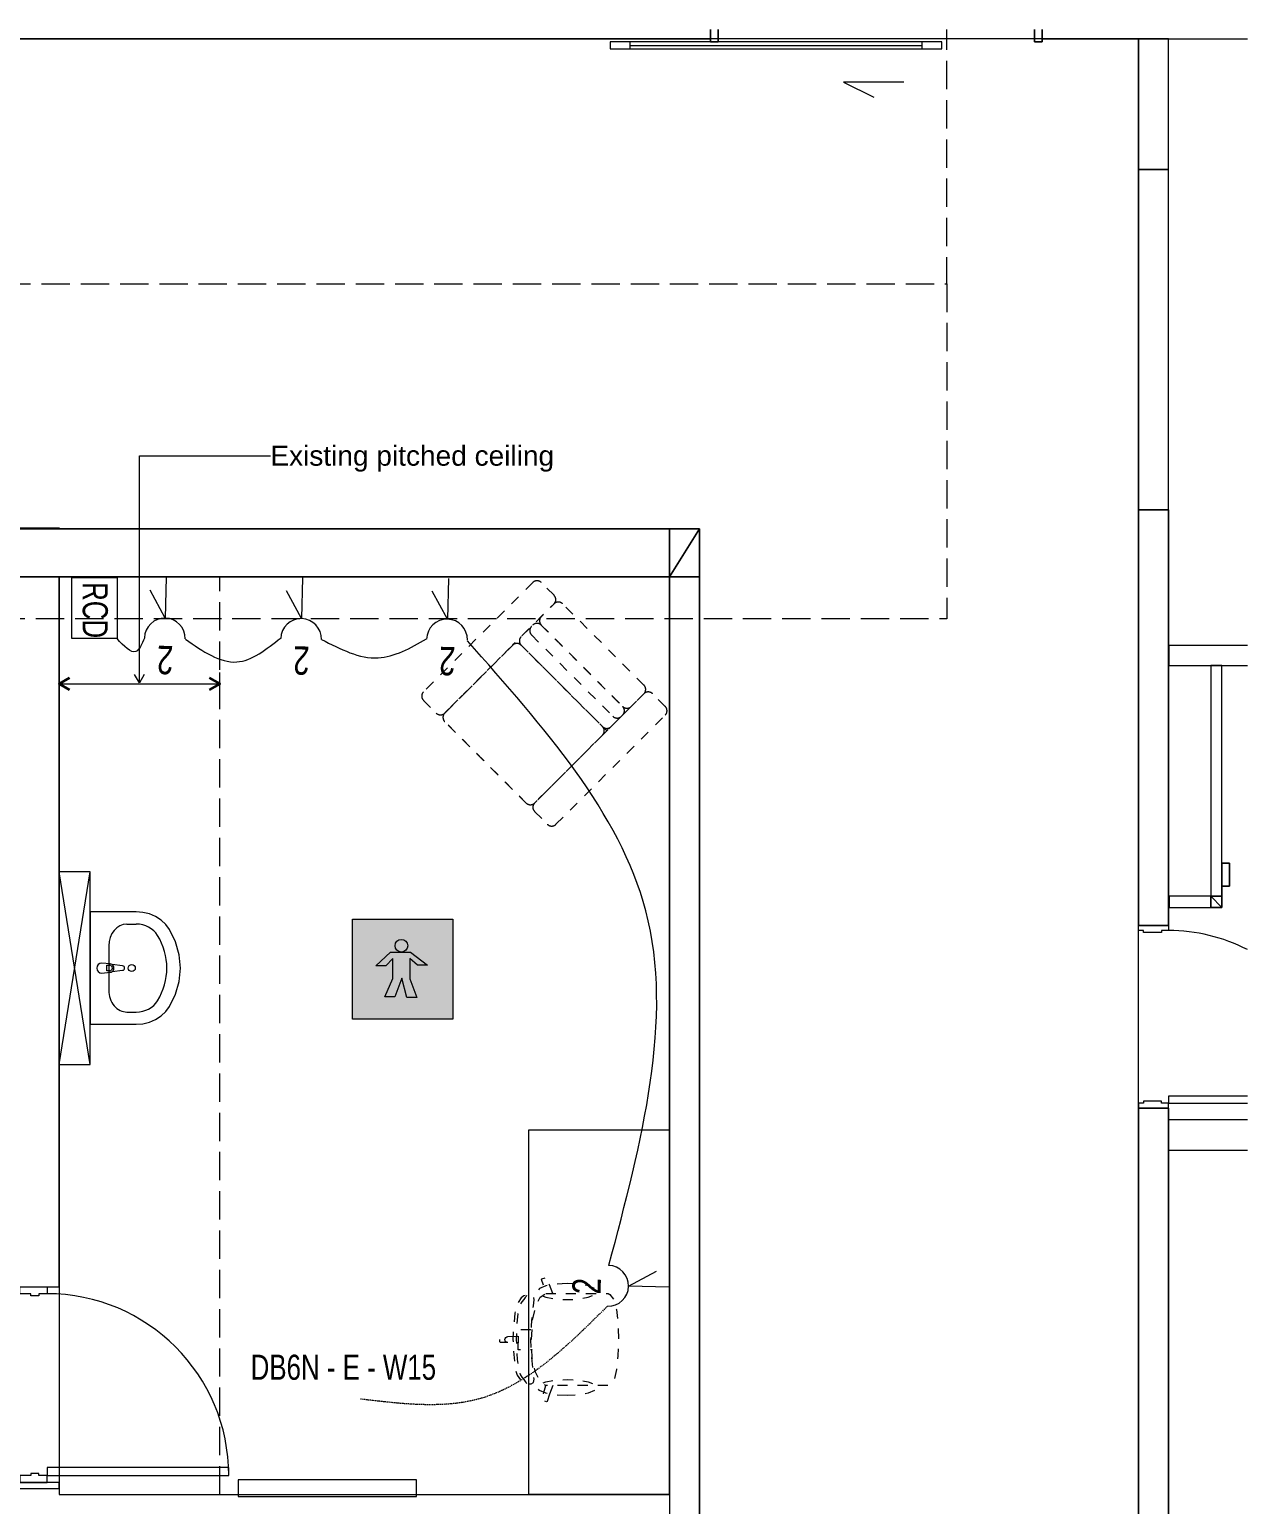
# Model space of a CAD drawing. Header units: millimetres. Extents: x 11356 to 46017, y -5218 to 16780.
# Drawn here: x 35552 to 41617, y 9433 to 16780 of the extents above; entities that cross this region are included whole.
import ezdxf

# ---------------------------------------------------------------- set-up
doc = ezdxf.new("R2010")
doc.units = ezdxf.units.MM
for name, pattern in [('IMPORT-Contour Line', [100, 50, -50]), ('IMPORT-Hidden Line', [195.611112, 141.111112, -54.5]), ('WSP_NZ_Hidden', [9.5, 6.5, -3])]:
    doc.linetypes.add(name, pattern=pattern)
for name, color, linetype, lineweight in [('_Essential Power', 1, 'Continuous', 13), ('_Non Essential Power', 1, 'Continuous', 13), ('A-Des_ Columns', 7, 'Continuous', 13), ('A-Des_ Columns_Pen_No__183', 250, 'Continuous', 18), ('A-Des_ Columns_Pen_No__81', 251, 'Continuous', 18), ('A-Des_ Fittings Plumbing', 7, 'Continuous', 13), ('A-Des_ Fittings Plumbing_Pen_No__81', 251, 'Continuous', 18), ('A-Des_ Furniture - Room Chairs _Pen_No__81', 251, 'Continuous', 18), ('A-Des_ Furniture_Pen_No__81', 251, 'Continuous', 18), ('A-Des_ Roofs_Pen_No__81', 251, 'Continuous', 18), ('A-Des_ Walls', 7, 'Continuous', 13), ('A-Des_ Walls_Pen_No__1', 7, 'Continuous', 13), ('A-Des_ Walls_Pen_No__81', 251, 'Continuous', 18), ('A-Doc_ Existing _ Demolition_Pen_No__46', 130, 'Continuous', 35), ('A-Doc_ Existing _ Demolition_Pen_No__85', 250, 'Continuous', 18), ('A-Doc_ Presentation_Furniture 1_50_Pen_No__45', 130, 'Continuous', 35), ('A-Doc_ Presentation_Furniture 1_50_Pen_No__85', 250, 'Continuous', 18), ('ARCHICAD Doors_Pen_No__81', 251, 'Continuous', 18), ('L07 Enlarged Ground Proposed Plan 02_GFGF Enlarged Proposed Plan 02_dwg', 8, 'Continuous', 13), ('New_A-Des_ Zones_Pen_No__94', 250, 'Continuous', 18), ('New_A-Doc_ Existing _ Demolition_Pen_No__46', 130, 'Continuous', 35), ('New_A-Doc_ Existing _ Demolition_Pen_No__85', 250, 'Continuous', 18)]:
    doc.layers.add(name, color=color, linetype=linetype, lineweight=lineweight)
doc.styles.add('Arial', font='arial.ttf', dxfattribs={"height": 100})
doc.styles.add('Arial Narrow', font='ARIALN.TTF', dxfattribs={"width": 0.9, "height": 125})

# ---------------------------------------------------------------- blocks, each defined once
blk = doc.blocks.new('L07 Enlarged Ground Proposed Plan 02_GFGF Enlarged Proposed Plan 02_dwg_Slab_5_1-12185899-NEW GROUND FLOOR LAYOUT - ELECTRICAL PROPOSED PLAN 02')
at = {"layer": 'A-Des_ Furniture_Pen_No__81', "color": 254, "flags": 128}
blk.add_lwpolyline([(38739, 11299.5), (38739, 9483.3), (38039, 9483.3), (38039, 11299.5)], close=True, dxfattribs=at)
blk = doc.blocks.new('L07 Enlarged Ground Proposed Plan 02_GFGF Enlarged Proposed Plan 02_dwg_CI Tools Door_5__1-12185910-NEW GROUND FLOOR LAYOUT - ELECTRICAL PROPOSED PLAN 02')
at = {"layer": 'ARCHICAD Doors_Pen_No__81', "color": 254}
for p, q in [((38942.7, 16718.3), (38942.7, 16780.4)), ((40594.7, 16718.3), (40594.7, 16780.4)), ((38542.7, 16700.8), (39994.7, 16700.8))]:
    blk.add_line(p, q, dxfattribs=at)
at = {"layer": 'ARCHICAD Doors_Pen_No__81', "color": 254, "flags": 128}
for points in [[(38980.7, 16780.4), (38980.7, 16718.3), (38942.7, 16718.3)], [(38942.7, 16780.4), (38942.7, 16718.3), (38980.7, 16718.3), (38980.7, 16780.4)], [(40556.7, 16780.4), (40556.7, 16718.3), (40594.7, 16718.3)], [(40594.7, 16780.4), (40594.7, 16718.3), (40556.7, 16718.3), (40556.7, 16780.4)], [(39906.2, 16518.3), (39606.2, 16518.3), (39756.2, 16443.3)]]:
    blk.add_lwpolyline(points, dxfattribs=at)
for points in [[(38542.7, 16718.3), (38442.7, 16718.3), (38442.7, 16683.3), (40094.7, 16683.3), (40094.7, 16718.3), (38442.7, 16718.3), (38442.7, 16683.3), (38542.7, 16683.3), (38542.7, 16718.3), (38442.7, 16718.3), (38442.7, 16683.3), (38542.7, 16683.3)], [(40094.7, 16718.3), (39994.7, 16718.3), (39994.7, 16683.3), (40094.7, 16683.3), (40094.7, 16718.3), (39994.7, 16718.3), (39994.7, 16683.3), (40094.7, 16683.3)]]:
    blk.add_lwpolyline(points, close=True, dxfattribs=at)
blk = doc.blocks.new('L07 Enlarged Ground Proposed Plan 02_GFGF Enlarged Proposed Plan 02_dwg_Wall_1_1-12185911-NEW GROUND FLOOR LAYOUT - ELECTRICAL PROPOSED PLAN 02')
at = {"layer": 'A-Des_ Walls', "color": 50, "flags": 128}
for points in [[(19130, 16780.4), (19130, 16733.3), (38942.7, 16733.3), (38942.7, 16780.4)], [(40594.7, 16780.4), (40594.7, 16733.3), (41616.5, 16733.3)]]:
    blk.add_lwpolyline(points, dxfattribs=at)
at = {"layer": 'A-Des_ Walls_Pen_No__81', "color": 254}
blk.add_line((41224.2, 16733.3), (41616.5, 16733.3), dxfattribs=at)
at = {"layer": 'A-Des_ Walls_Pen_No__81', "color": 254, "flags": 128}
for points in [[(27709.7, 16733.3), (38942.7, 16733.3), (38942.7, 16780.4)], [(41074.2, 16733.3), (40594.7, 16733.3), (40594.7, 16780.4)]]:
    blk.add_lwpolyline(points, dxfattribs=at)
blk.add_blockref('L07 Enlarged Ground Proposed Plan 02_GFGF Enlarged Proposed Plan 02_dwg_CI Tools Door_5__1-12185910-NEW GROUND FLOOR LAYOUT - ELECTRICAL PROPOSED PLAN 02', (0, 0))
blk = doc.blocks.new('L07 Enlarged Ground Proposed Plan 02_GFGF Enlarged Proposed Plan 02_dwg_Wall_5_1-12185935-NEW GROUND FLOOR LAYOUT - ELECTRICAL PROPOSED PLAN 02')
at = {"layer": 'A-Des_ Walls', "color": 50, "flags": 128}
blk.add_lwpolyline([(41616.5, 11348.7), (41224.2, 11348.7), (41224.2, 11198.7), (41616.5, 11198.7)], dxfattribs=at)
at = {"layer": 'A-Des_ Walls_Pen_No__81', "color": 254, "flags": 128}
blk.add_lwpolyline([(41616.5, 11348.7), (41224.2, 11348.7), (41224.2, 11198.7), (41616.5, 11198.7)], dxfattribs=at)
blk = doc.blocks.new('L07 Enlarged Ground Proposed Plan 02_GFGF Enlarged Proposed Plan 02_dwg_Wall_6_1-12185936-NEW GROUND FLOOR LAYOUT - ELECTRICAL PROPOSED PLAN 02')
at = {"layer": 'A-Des_ Walls', "color": 50, "flags": 128}
blk.add_lwpolyline([(41225.4, 13612.7), (41226.6, 13612.7), (41226.6, 13712.7), (41225.4, 13712.7)], close=True, dxfattribs=at)
at = {"layer": 'A-Des_ Walls_Pen_No__81', "color": 254, "flags": 128}
blk.add_lwpolyline([(41225.4, 13612.7), (41226.6, 13612.7), (41226.6, 13712.7), (41225.4, 13712.7)], dxfattribs=at)
blk = doc.blocks.new('L07 Enlarged Ground Proposed Plan 02_GFGF Enlarged Proposed Plan 02_dwg_Wall_7_1-12185937-NEW GROUND FLOOR LAYOUT - ELECTRICAL PROPOSED PLAN 02')
at = {"layer": 'A-Des_ Walls', "color": 50, "flags": 128}
blk.add_lwpolyline([(41616.5, 13712.7), (41225.4, 13712.7), (41225.4, 13612.7), (41616.5, 13612.7)], dxfattribs=at)
at = {"layer": 'A-Des_ Walls_Pen_No__81', "color": 254}
for p, q in [((41616.5, 13712.7), (41225.4, 13712.7)), ((41225.4, 13612.7), (41434, 13612.7)), ((41489, 13612.7), (41616.5, 13612.7))]:
    blk.add_line(p, q, dxfattribs=at)
blk = doc.blocks.new('L07 Enlarged Ground Proposed Plan 02_GFGF Enlarged Proposed Plan 02_dwg_Slab_24_1-12185987-NEW GROUND FLOOR LAYOUT - ELECTRICAL PROPOSED PLAN 02')
at = {"layer": 'A-Des_ Fittings Plumbing_Pen_No__81', "color": 254, "flags": 128}
blk.add_lwpolyline([(36591.5, 9473.4), (37478.4, 9473.4), (37478.4, 9556.6), (36591.5, 9556.6)], close=True, dxfattribs=at)
blk = doc.blocks.new('L07 Enlarged Ground Proposed Plan 02_GFGF Enlarged Proposed Plan 02_dwg_Wall_25_1-12186026-NEW GROUND FLOOR LAYOUT - ELECTRICAL PROPOSED PLAN 02')
at = {"layer": 'A-Des_ Walls', "color": 50, "flags": 128}
for points in [[(38739, 14293.3), (24399.7, 14293.3), (24399.7, 14053.3), (38739, 14053.3)], [(38739, 14053.3), (38889, 14053.3), (38889, 14293.3), (38739, 14053.3), (38889, 14293.3), (38739, 14293.3)]]:
    blk.add_lwpolyline(points, close=True, dxfattribs=at)
at = {"layer": 'A-Des_ Walls_Pen_No__81', "color": 254}
blk.add_line((35699, 14053.3), (38739, 14053.3), dxfattribs=at)
at = {"layer": 'A-Des_ Walls_Pen_No__81', "color": 254, "flags": 128}
blk.add_lwpolyline([(27709.7, 14293.3), (38889, 14293.3), (38889, 14053.3)], dxfattribs=at)
blk = doc.blocks.new('L07 Enlarged Ground Proposed Plan 02_GFGF Enlarged Proposed Plan 02_dwg_Wall_53_1-12186070-NEW GROUND FLOOR LAYOUT - ELECTRICAL PROPOSED PLAN 02')
at = {"layer": 'A-Des_ Walls', "color": 50, "flags": 128}
blk.add_lwpolyline([(38739, 14053.3), (38739, 3430.8), (38889, 3430.8), (38889, 14053.3)], close=True, dxfattribs=at)
at = {"layer": 'A-Des_ Walls_Pen_No__81', "color": 254}
blk.add_line((38739, 14053.3), (38739, 9393.3), dxfattribs=at)
at = {"layer": 'A-Des_ Walls_Pen_No__81', "color": 254, "flags": 128}
blk.add_lwpolyline([(38889, 14053.3), (38889, 3430.8), (38739, 3430.8), (38739, 9003.3)], dxfattribs=at)
blk = doc.blocks.new('L07 Enlarged Ground Proposed Plan 02_GFGF Enlarged Proposed Plan 02_dwg_CI Tools Door_35__1-12186109-NEW GROUND FLOOR LAYOUT - ELECTRICAL PROPOSED PLAN 02')
at = {"layer": 'ARCHICAD Doors_Pen_No__81', "color": 254, "flags": 128}
for points in [[(41489, 12512.5), (41489, 12627.5), (41527, 12627.5), (41527, 12512.5)], [(41527, 12627.5), (41489, 12627.5), (41489, 12512.5), (41527, 12512.5)]]:
    blk.add_lwpolyline(points, close=True, dxfattribs=at)
blk = doc.blocks.new('L07 Enlarged Ground Proposed Plan 02_GFGF Enlarged Proposed Plan 02_dwg_Wall_87_1-12186110-NEW GROUND FLOOR LAYOUT - ELECTRICAL PROPOSED PLAN 02')
at = {"layer": 'A-Des_ Walls_Pen_No__81', "color": 254, "flags": 128}
blk.add_lwpolyline([(41489, 12558.3), (41489, 12612.5), (41489, 12512.5)], dxfattribs=at)
blk.add_blockref('L07 Enlarged Ground Proposed Plan 02_GFGF Enlarged Proposed Plan 02_dwg_CI Tools Door_35__1-12186109-NEW GROUND FLOOR LAYOUT - ELECTRICAL PROPOSED PLAN 02', (0, 0))
blk = doc.blocks.new('L07 Enlarged Ground Proposed Plan 02_GFGF Enlarged Proposed Plan 02_dwg_Wall_90_1-12186113-NEW GROUND FLOOR LAYOUT - ELECTRICAL PROPOSED PLAN 02')
at = {"layer": 'A-Des_ Walls', "color": 50, "flags": 128}
for points in [[(41489, 12462.7), (41489, 13612.7), (41434, 13612.7), (41434, 12462.7), (41489, 12462.7), (41434, 12462.7), (41489, 12407.7)], [(41434, 12462.7), (41434, 12407.7), (41489, 12407.7)]]:
    blk.add_lwpolyline(points, close=True, dxfattribs=at)
at = {"layer": 'A-Des_ Walls_Pen_No__81', "color": 254}
for p, q in [((41434, 13612.7), (41434, 12462.7)), ((41489, 12612.5), (41489, 13612.7))]:
    blk.add_line(p, q, dxfattribs=at)
at = {"layer": 'A-Des_ Walls_Pen_No__81', "color": 254, "flags": 128}
blk.add_lwpolyline([(41489, 12512.5), (41489, 12407.7), (41434, 12407.7)], dxfattribs=at)
blk = doc.blocks.new('L07 Enlarged Ground Proposed Plan 02_GFGF Enlarged Proposed Plan 02_dwg_Wall_91_1-12186114-NEW GROUND FLOOR LAYOUT - ELECTRICAL PROPOSED PLAN 02')
at = {"layer": 'A-Des_ Walls', "color": 50, "flags": 128}
blk.add_lwpolyline([(41434, 12462.7), (41226.6, 12462.7), (41226.6, 12407.7), (41434, 12407.7)], close=True, dxfattribs=at)
at = {"layer": 'A-Des_ Walls_Pen_No__81', "color": 254, "flags": 128}
blk.add_lwpolyline([(41434, 12462.7), (41226.6, 12462.7), (41226.6, 12407.7), (41434, 12407.7)], dxfattribs=at)
blk = doc.blocks.new('L07 Enlarged Ground Proposed Plan 02_GFGF Enlarged Proposed Plan 02_dwg_CI Tools Door_39__1-12186128-NEW GROUND FLOOR LAYOUT - ELECTRICAL PROPOSED PLAN 02')
at = {"layer": 'ARCHICAD Doors_Pen_No__81', "color": 254, "flags": 128}
for points in [[(41189.2, 12282.2), (41099.2, 12282.2), (41099.2, 12292.2), (41074.2, 12292.2), (41074.2, 12317.2), (41224.2, 12317.2), (41224.2, 12292.2), (41189.2, 12292.2), (41189.2, 12282.2), (41099.2, 12282.2), (41099.2, 12292.2), (41074.2, 12292.2), (41074.2, 12317.2), (41224.2, 12317.2), (41224.2, 12292.2), (41189.2, 12292.2)], [(41189.2, 11442.2), (41099.2, 11442.2), (41099.2, 11432.2), (41074.2, 11432.2), (41074.2, 11407.2), (41224.2, 11407.2), (41224.2, 11432.2), (41189.2, 11432.2), (41189.2, 11442.2), (41099.2, 11442.2), (41099.2, 11432.2), (41074.2, 11432.2), (41074.2, 11407.2), (41224.2, 11407.2), (41224.2, 11432.2), (41189.2, 11432.2)]]:
    blk.add_lwpolyline(points, close=True, dxfattribs=at)
blk.add_lwpolyline([(41616.5, 11467.2), (41224.2, 11467.2), (41224.2, 11432.2), (41616.5, 11432.2)], dxfattribs=at)
blk.add_lwpolyline([(41616.5, 11467.2), (41224.2, 11467.2), (41224.2, 11432.2), (41616.5, 11432.2)], dxfattribs=at)
at = {"layer": 'ARCHICAD Doors_Pen_No__81', "color": 254}
blk.add_arc((41224.2, 11432.2), 860, 62.80407, 90, dxfattribs=at)
blk = doc.blocks.new('L07 Enlarged Ground Proposed Plan 02_GFGF Enlarged Proposed Plan 02_dwg_Rectangular Door Opening 24_40__1-12186129-NEW GROUND FLOOR LAYOUT - ELECTRICAL PROPOSED PLAN 02')
at = {"layer": 'ARCHICAD Doors_Pen_No__81', "color": 254}
for p, q in [((41074.2, 16083), (41224.2, 16083)), ((41074.2, 14388), (41224.2, 14388))]:
    blk.add_line(p, q, dxfattribs=at)
blk = doc.blocks.new('L07 Enlarged Ground Proposed Plan 02_GFGF Enlarged Proposed Plan 02_dwg_Wall_102_1-12186130-NEW GROUND FLOOR LAYOUT - ELECTRICAL PROPOSED PLAN 02')
at = {"layer": 'A-Des_ Walls', "color": 50, "flags": 128}
for points in [[(41224.2, 16733.3), (41074.2, 16733.3), (41074.2, 16083), (41224.2, 16083)], [(41074.2, 14388), (41224.2, 14388), (41224.2, 16083), (41074.2, 16083)], [(41074.2, 12317.2), (41224.2, 12317.2), (41224.2, 14388), (41074.2, 14388)], [(41224.2, 4239.1), (41224.2, 4139.1), (41074.2, 4239.1), (41074.2, 4139.1), (41224.2, 4139.1), (41074.2, 4239.1), (41224.2, 4239.1), (41224.2, 11407.2), (41074.2, 11407.2), (41074.2, 4239.1)]]:
    blk.add_lwpolyline(points, close=True, dxfattribs=at)
at = {"layer": 'A-Des_ Walls_Pen_No__81', "color": 254, "flags": 128}
for points in [[(41074.2, 16733.3), (41074.2, 16083), (41224.2, 16083), (41224.2, 16733.3)], [(41224.2, 14388), (41224.2, 12317.2), (41074.2, 12317.2), (41074.2, 14388), (41224.2, 14388)], [(41074.2, 4239.1), (41074.2, 11407.2), (41224.2, 11407.2), (41224.2, 4139.1)]]:
    blk.add_lwpolyline(points, dxfattribs=at)
for name in ['L07 Enlarged Ground Proposed Plan 02_GFGF Enlarged Proposed Plan 02_dwg_Rectangular Door Opening 24_40__1-12186129-NEW GROUND FLOOR LAYOUT - ELECTRICAL PROPOSED PLAN 02', 'L07 Enlarged Ground Proposed Plan 02_GFGF Enlarged Proposed Plan 02_dwg_CI Tools Door_39__1-12186128-NEW GROUND FLOOR LAYOUT - ELECTRICAL PROPOSED PLAN 02']:
    blk.add_blockref(name, (0, 0))
blk = doc.blocks.new('L07 Enlarged Ground Proposed Plan 02_GFGF Enlarged Proposed Plan 02_dwg_CI Tools Door_46__1-12186152-NEW GROUND FLOOR LAYOUT - ELECTRICAL PROPOSED PLAN 02')
at = {"layer": 'ARCHICAD Doors_Pen_No__81', "color": 254, "flags": 128}
for points in [[(35599, 10473.3), (35559, 10473.3), (35559, 10483.3), (35504, 10483.3), (35504, 10518.3), (35639, 10518.3), (35639, 10483.3), (35599, 10483.3), (35599, 10473.3), (35559, 10473.3), (35559, 10483.3), (35504, 10483.3), (35504, 10518.3), (35639, 10518.3), (35639, 10483.3), (35599, 10483.3)], [(35599, 9588.3), (35559, 9588.3), (35559, 9578.3), (35504, 9578.3), (35504, 9543.3), (35639, 9543.3), (35639, 9578.3), (35599, 9578.3), (35599, 9588.3), (35559, 9588.3), (35559, 9578.3), (35504, 9578.3), (35504, 9543.3), (35639, 9543.3), (35639, 9578.3), (35599, 9578.3)], [(36544, 9618.3), (35639, 9618.3), (35639, 9578.3), (36544, 9578.3), (36544, 9618.3), (35639, 9618.3), (35639, 9578.3), (36544, 9578.3)]]:
    blk.add_lwpolyline(points, close=True, dxfattribs=at)
at = {"layer": 'ARCHICAD Doors_Pen_No__81', "color": 254}
blk.add_arc((35639, 9578.3), 905, 0, 90, dxfattribs=at)
blk = doc.blocks.new('L07 Enlarged Ground Proposed Plan 02_GFGF Enlarged Proposed Plan 02_dwg_Wall_116_1-12186153-NEW GROUND FLOOR LAYOUT - ELECTRICAL PROPOSED PLAN 02')
at = {"layer": 'A-Des_ Walls', "color": 50, "flags": 128}
for points in [[(35699, 14053.3), (35494, 14053.3), (35494, 10518.3), (35504, 10518.3), (35639, 10518.3), (35699, 10518.3)], [(35504, 9543.3), (35494, 9543.3), (35494, 9513.3), (35699, 9513.3), (35699, 9543.3), (35639, 9543.3)]]:
    blk.add_lwpolyline(points, close=True, dxfattribs=at)
at = {"layer": 'A-Des_ Walls_Pen_No__81', "color": 254}
for p, q in [((35494, 14053.3), (35494, 11368.3)), ((35699, 10518.3), (35699, 14053.3)), ((35494, 11228.3), (35494, 10763.3)), ((35494, 10623.3), (35494, 10518.3)), ((35504, 10518.3), (35639, 10518.3)), ((35504, 9543.3), (35639, 9543.3))]:
    blk.add_line(p, q, dxfattribs=at)
at = {"layer": 'A-Des_ Walls_Pen_No__81', "color": 254, "flags": 128}
blk.add_lwpolyline([(35494, 9543.3), (35494, 9513.3), (35699, 9513.3), (35699, 9543.3)], dxfattribs=at)
blk.add_blockref('L07 Enlarged Ground Proposed Plan 02_GFGF Enlarged Proposed Plan 02_dwg_CI Tools Door_46__1-12186152-NEW GROUND FLOOR LAYOUT - ELECTRICAL PROPOSED PLAN 02', (0, 0))
blk = doc.blocks.new('L07 Enlarged Ground Proposed Plan 02_GFGF Enlarged Proposed Plan 02_dwg_Roof_1_1-12186170-NEW GROUND FLOOR LAYOUT - ELECTRICAL PROPOSED PLAN 02')
at = {"layer": 'A-Des_ Roofs_Pen_No__81', "color": 254, "linetype": 'IMPORT-Hidden Line', "flags": 128}
for points in [[(11355.8, 15514.2), (40119.7, 15514.2), (40119.7, 16780.4)], [(40119.7, 15514.2), (40119.7, 13845.1), (11355.8, 13845.1)]]:
    blk.add_lwpolyline(points, dxfattribs=at)
blk = doc.blocks.new('L07 Enlarged Ground Proposed Plan 02_GFGF Enlarged Proposed Plan 02_dwg_Basin 24_33__1-12186192-NEW GROUND FLOOR LAYOUT - ELECTRICAL PROPOSED PLAN 02')
at = {"layer": 'A-Des_ Fittings Plumbing', "color": 50, "flags": 128}
blk.add_lwpolyline([(35854, 11825.4), (36083.1, 11825.4), (36116.8, 11828.1), (36149.5, 11836.1), (36180, 11849.2), (36207.4, 11866.9), (36230.9, 11888.7), (36249.6, 11913.9), (36279.5, 11974.7), (36297.8, 12039.1), (36304, 12105.4), (36297.8, 12171.6), (36279.5, 12236), (36249.6, 12296.9), (36230.9, 12322), (36207.4, 12343.8), (36180, 12361.6), (36149.5, 12374.7), (36116.8, 12382.7), (36083.1, 12385.4), (35854, 12385.4)], close=True, dxfattribs=at)
at = {"layer": 'A-Des_ Fittings Plumbing_Pen_No__81', "color": 254}
for p, q in [((36037.3, 12324.5), (36083.1, 12324.5)), ((35946.3, 12216.3), (35946.3, 11994.5)), ((35953.3, 12126.4), (35911.3, 12130.4)), ((36015.7, 12116.5), (35962.8, 12123.1)), ((35911.3, 12080.4), (35953.3, 12084.4)), ((35962.8, 12087.6), (36015.7, 12094.3)), ((36037.3, 11886.2), (36083.1, 11886.2))]:
    blk.add_line(p, q, dxfattribs=at)
at = {"layer": 'A-Des_ Fittings Plumbing_Pen_No__81', "color": 254, "flags": 128}
blk.add_lwpolyline([(35854, 11825.4), (36083.1, 11825.4), (36116.8, 11828.1), (36149.5, 11836.1), (36180, 11849.2), (36207.4, 11866.9), (36230.9, 11888.7), (36249.6, 11913.9), (36279.5, 11974.7), (36297.8, 12039.1), (36304, 12105.4), (36297.8, 12171.6), (36279.5, 12236), (36249.6, 12296.9), (36230.9, 12322), (36207.4, 12343.8), (36180, 12361.6), (36149.5, 12374.7), (36116.8, 12382.7), (36083.1, 12385.4), (35854, 12385.4)], close=True, dxfattribs=at)
blk.add_lwpolyline([(35951.1, 12091.8), (35936.2, 12091.8), (35936.2, 12119), (35951.1, 12119)], dxfattribs=at)
at = {"layer": 'A-Des_ Fittings Plumbing_Pen_No__81', "color": 254}
blk.add_circle((36061.1, 12105.4), 17.5, dxfattribs=at)
for centre, radius, start, end in [((35911.3, 12105.4), 25, 90, 270), ((35951.4, 12105.4), 21.1, 57.22897, 84.83039), ((35951.4, 12105.4), 21.1, 302.77103, 57.22897), ((35951.1, 12105.4), 13.6, 270, 90), ((35951.4, 12105.4), 21.1, 275.16961, 302.77103), ((36014.3, 12105.4), 11.2, 277.13892, 82.86108)]:
    blk.add_arc(centre, radius, start, end, dxfattribs=at)
for centre, major_axis, ratio, start_param, end_param in [((36037.3, 12216.2), (0, 108.3), 0.83962, 0, 1.570796), ((36083.1, 12216.3), (121.2, 0), 0.892754, 0.496975, 1.570796), ((35854, 12105.4), (381.8, 0), 0.892754, 5.78621, 6.78016), ((36037.3, 11994.6), (0, 108.3), 0.83962, 1.570796, 3.141593), ((36083.1, 11994.4), (121.2, 0), 0.892754, 4.712389, 5.78621)]:
    blk.add_ellipse(centre, major_axis=major_axis, ratio=ratio, start_param=start_param, end_param=end_param, dxfattribs=at)
blk = doc.blocks.new('L07 Enlarged Ground Proposed Plan 02_GFGF Enlarged Proposed Plan 02_dwg_Office Chair 06 24_67__1-12186226-NEW GROUND FLOOR LAYOUT - ELECTRICAL PROPOSED PLAN 02')
at = {"layer": 'A-Des_ Furniture_Pen_No__81', "color": 254, "linetype": 'IMPORT-Contour Line', "flags": 128}
for points in [[(38141.8, 9982.3), (38130.4, 9946.9), (38126.6, 9945), (38103.8, 9952.4), (38101.9, 9956.2), (38113.3, 9991.6), (38123, 10025.8), (38095.1, 10043.1), (38071.4, 10092.8), (38055.5, 10167.2), (38053.1, 10204.6), (38014.4, 10204.6), (37984.5, 10204.6), (37984.5, 10238.1), (37934.6, 10239.9), (37897.7, 10239.9), (37894.7, 10242.9), (37894.7, 10255), (37894.7, 10267), (37897.7, 10270.1), (37934.6, 10270.1), (37984.5, 10271.9), (37984.5, 10305.3), (38014.4, 10305.3), (38053.1, 10305.3), (38055.5, 10342.7), (38071.4, 10417.1), (38095.1, 10466.8), (38123, 10484.1), (38113.3, 10518.3), (38101.9, 10553.7), (38103.8, 10557.5), (38126.6, 10565), (38130.4, 10563), (38141.8, 10527.6)], [(38157.4, 10484.2), (38141.8, 10527.6), (38138.9, 10532.8), (38134.3, 10536.4), (38128.7, 10538), (38122.9, 10537.3), (38117.8, 10534.4), (38114.2, 10529.8), (38112.6, 10524.1), (38113.3, 10518.3)], [(38027.1, 10473.7), (38024.5, 10470), (38019.4, 10463.7), (38013.2, 10454.7), (38003.1, 10443), (37995.5, 10429.8), (37989.2, 10409.4), (37984.2, 10383.5), (37980.5, 10353.5), (37978, 10321.1), (37976.5, 10287.7), (37976.1, 10255), (37976.5, 10222.2), (37978, 10188.9), (37980.5, 10156.4), (37984.2, 10126.4), (37989.2, 10100.5), (37995.5, 10080.1), (38003.1, 10066.9), (38013.2, 10055.2), (38019.4, 10046.2)], [(38123, 10484.1), (38123.2, 10484.2), (38157.4, 10484.2), (38366.5, 10484.2), (38402.6, 10484.2), (38433.7, 10484.2), (38442.3, 10479.7), (38463.4, 10452.9), (38464.3, 10450.8), (38475, 10404.8), (38482.1, 10336.1), (38482.2, 10335), (38484.7, 10255), (38482.2, 10174.9), (38482.1, 10173.9), (38475, 10105.1), (38464.3, 10059.2), (38463.4, 10057), (38442.3, 10030.2), (38433.7, 10025.7), (38402.6, 10025.7), (38366.5, 10025.7), (38157.4, 10025.7), (38123.2, 10025.7), (38123, 10025.8)], [(38053.1, 10305.3), (38049.9, 10255), (38053.1, 10204.6)], [(37934.6, 10239.9), (37928.9, 10241), (37924, 10244.3), (37920.8, 10249.2), (37919.6, 10255), (37920.8, 10260.7), (37924, 10265.6), (37928.9, 10268.9), (37934.6, 10270.1)], [(37984.5, 10271.9), (37984.5, 10255), (37984.5, 10238.1)], [(38019.4, 10046.2), (38024.5, 10039.9), (38027.1, 10036.2)], [(38157.4, 10025.7), (38141.8, 9982.3), (38138.9, 9977.2), (38134.3, 9973.5), (38128.7, 9971.9), (38122.9, 9972.6), (38117.8, 9975.5), (38114.2, 9980.1), (38112.6, 9985.8), (38113.3, 9991.6)]]:
    blk.add_lwpolyline(points, dxfattribs=at)
for points in [[(38228.8, 10534.2), (38171.8, 10531.2), (38123.4, 10522.4), (38091.1, 10509.4), (38079.8, 10494), (38091.1, 10478.6), (38123.4, 10465.5), (38171.8, 10456.8), (38228.8, 10453.7), (38285.8, 10456.8), (38334.1, 10465.5), (38366.4, 10478.6), (38377.8, 10494), (38366.4, 10509.4), (38334.1, 10522.4), (38285.8, 10531.2)], [(37961.7, 10197.5), (37968.6, 10124.3), (37973.4, 10098.4), (37980.7, 10078.4), (38000.8, 10047.4), (38013.9, 10036.9), (38050, 10033.6), (38061.6, 10040.3), (38064.6, 10057.5), (38062, 10086.4), (38056.2, 10131.7), (38051.5, 10182.7), (38049.2, 10255), (38051.5, 10327.3), (38056.2, 10378.2), (38062, 10423.5), (38064.6, 10452.4), (38061.6, 10469.6), (38050, 10476.4), (38013.9, 10473.1), (38000.8, 10462.5), (37980.7, 10431.5), (37973.4, 10411.5), (37968.6, 10385.7), (37961.7, 10312.5), (37959.5, 10255)], [(38228.8, 9975.7), (38171.8, 9978.8), (38123.4, 9987.5), (38091.1, 10000.6), (38079.8, 10016), (38091.1, 10031.4), (38123.4, 10044.4), (38171.8, 10053.1), (38228.8, 10056.2), (38285.8, 10053.1), (38334.1, 10044.4), (38366.4, 10031.4), (38377.8, 10016), (38366.4, 10000.6), (38334.1, 9987.5), (38285.8, 9978.8)]]:
    blk.add_lwpolyline(points, close=True, dxfattribs=at)
blk = doc.blocks.new('L07 Enlarged Ground Proposed Plan 02_GFGF Enlarged Proposed Plan 02_dwg_Sofa Chair 02 24_76__1-12186235-NEW GROUND FLOOR LAYOUT - ELECTRICAL PROPOSED PLAN 02')
at = {"layer": 'A-Des_ Furniture - Room Chairs _Pen_No__81', "color": 254, "linetype": 'IMPORT-Contour Line'}
for p, q in [((38058, 14025.7), (37513.6, 13481.3)), ((38164, 13962), (38100.4, 14025.7)), ((38611.7, 13514.3), (38206.4, 13919.6)), ((38051.6, 13764.8), (38456.9, 13359.5)), ((38717.8, 13408.3), (38654.2, 13471.9)), ((37513.6, 13438.9), (37577.2, 13375.2)), ((38173.4, 12821.4), (38717.8, 13365.8)), ((38067.3, 12885.1), (38131, 12821.4))]:
    blk.add_line(p, q, dxfattribs=at)
at = {"layer": 'A-Des_ Furniture - Room Chairs _Pen_No__81', "color": 254, "linetype": 'IMPORT-Contour Line', "flags": 128}
for points in [[(37619.6, 13375.2), (37957.8, 13713.4), (37619.6, 13375.2), (38164, 13919.6), (38100.4, 13856), (38058, 13813.5), (38051.6, 13807.2), (38000.2, 13755.8), (37957.8, 13713.4)], [(38426.7, 13286.9), (38405.5, 13308.1), (38000.2, 13713.4), (38405.5, 13308.1), (38000.2, 13713.4), (37979, 13734.6)], [(38405.5, 13265.7), (38067.3, 12927.5), (38405.5, 13265.7), (38448, 13308.1), (38499.3, 13359.5), (38505.7, 13365.8), (38548.1, 13408.3), (38611.7, 13471.9), (38067.3, 12927.5)]]:
    blk.add_lwpolyline(points, dxfattribs=at)
for points in [[(38100.4, 13813.5), (38505.7, 13408.3)], [(38024.9, 12927.5), (37619.6, 13332.8)]]:
    blk.add_lwpolyline(points, close=True, dxfattribs=at)
at = {"layer": 'A-Des_ Furniture - Room Chairs _Pen_No__81', "color": 254, "linetype": 'IMPORT-Contour Line'}
for centre, start, end in [((38079.2, 14004.5), 45, 135), ((38142.8, 13940.8), 315, 45), ((38185.2, 13898.4), 45, 135), ((38079.2, 13792.3), 45, 135), ((38121.6, 13834.8), 135, 225), ((38021.5, 13734.6), 135, 225), ((38072.8, 13786), 135, 225), ((37979, 13692.2), 45, 135), ((37979, 13692.2), 45, 135), ((37534.8, 13460.1), 135, 225), ((38590.5, 13493.1), 315, 45), ((38632.9, 13450.7), 45, 135), ((37598.4, 13396.4), 225, 315), ((37640.8, 13354), 135, 225), ((37640.8, 13354), 135, 225), ((38526.9, 13429.5), 225, 315), ((38484.5, 13387), 315, 45), ((38696.6, 13387), 315, 45), ((38384.3, 13286.9), 315, 45), ((38384.3, 13286.9), 315, 45), ((38426.7, 13329.3), 225, 315), ((38478.1, 13380.7), 225, 315), ((38046.1, 12948.7), 225, 315), ((38046.1, 12948.7), 225, 315), ((38088.5, 12906.3), 135, 225), ((38152.2, 12842.6), 225, 315)]:
    blk.add_arc(centre, 30, start, end, dxfattribs=at)
blk = doc.blocks.new('L07 Enlarged Ground Proposed Plan 02_GFGF Enlarged Proposed Plan 02_dwg_Column_18_1-12186351-NEW GROUND FLOOR LAYOUT - ELECTRICAL PROPOSED PLAN 02')
at = {"layer": 'A-Des_ Columns', "color": 50, "flags": 128}
blk.add_lwpolyline([(35854, 12585.4), (35699, 12585.4), (35699, 11625.4), (35854, 11625.4)], close=True, dxfattribs=at)
at = {"layer": 'A-Des_ Columns_Pen_No__81', "color": 254, "flags": 128}
blk.add_lwpolyline([(35854, 12585.4), (35699, 12585.4), (35699, 11625.4), (35854, 11625.4)], close=True, dxfattribs=at)
blk = doc.blocks.new('L07 Enlarged Ground Proposed Plan 02_GFGF Enlarged Proposed Plan 02_dwg_ARROWHEAD_14-12186452-NEW GROUND FLOOR LAYOUT - ELECTRICAL PROPOSED PLAN 02')
at = {"layer": 'New_A-Doc_ Existing _ Demolition_Pen_No__85', "color": 9, "lineweight": 13}
blk.add_line((0, 0), (-1, 0), dxfattribs=at)
at = {"layer": 'New_A-Doc_ Existing _ Demolition_Pen_No__85', "color": 9, "lineweight": 13, "flags": 128}
blk.add_lwpolyline([(-0.9093, 0.525), (0, 0), (-0.9093, -0.525)], dxfattribs=at)
blk = doc.blocks.new('L07 Enlarged Ground Proposed Plan 02_GFGF Enlarged Proposed Plan 02_dwg_ARROWHEAD_14-12186489-NEW GROUND FLOOR LAYOUT - ELECTRICAL PROPOSED PLAN 02')
at = {"layer": 'A-Doc_ Existing _ Demolition_Pen_No__85', "color": 9, "lineweight": 13}
blk.add_line((0, 0), (-1, 0), dxfattribs=at)
at = {"layer": 'A-Doc_ Existing _ Demolition_Pen_No__85', "color": 9, "lineweight": 13, "flags": 128}
blk.add_lwpolyline([(-0.9093, 0.525), (0, 0), (-0.9093, -0.525)], dxfattribs=at)
blk = doc.blocks.new('L07 Enlarged Ground Proposed Plan 02_GFGF Enlarged Proposed Plan 02_dwg-12097911-NEW GROUND FLOOR LAYOUT - ELECTRICAL PROPOSED PLAN 02')
at = {"layer": 'A-Des_ Columns_Pen_No__183', "color": 253}
for p, q in [((35699, 11625.4), (35854, 12585.4)), ((35854, 11625.4), (35699, 12585.4))]:
    blk.add_line(p, q, dxfattribs=at)
at = {"layer": 'A-Des_ Walls_Pen_No__1', "color": 9, "linetype": 'IMPORT-Hidden Line'}
blk.add_line((36499, 9483.3), (36499, 14053.3), dxfattribs=at)
at = {"layer": 'A-Doc_ Existing _ Demolition_Pen_No__85', "color": 253, "flags": 128}
blk.add_lwpolyline([(36099, 13571.4), (36099, 14656.8), (36751.2, 14656.8)], dxfattribs=at)
at = {"layer": 'A-Doc_ Presentation_Furniture 1_50_Pen_No__45', "color": 133, "flags": 128}
for points in [[(35751, 13491.3), (35699, 13521.3), (35751, 13551.3)], [(36447.1, 13551.3), (36499, 13521.3), (36447.1, 13491.3)]]:
    blk.add_lwpolyline(points, dxfattribs=at)
at = {"layer": 'A-Doc_ Presentation_Furniture 1_50_Pen_No__85', "color": 253}
for p, q in [((35699, 13465), (35699, 13577.5)), ((35699, 13521.3), (36499, 13521.3)), ((36499, 13465), (36499, 13577.5))]:
    blk.add_line(p, q, dxfattribs=at)
at = {"layer": 'New_A-Des_ Zones_Pen_No__94', "color": 253}
blk.add_line((38739, 11299.5), (38739, 14053.3), dxfattribs=at)
at = {"layer": 'New_A-Des_ Zones_Pen_No__94', "color": 253, "flags": 128}
blk.add_lwpolyline([(27709.7, 16733.3), (27709.7, 14293.3), (35494, 14293.3), (35494, 14297.6), (35699, 14297.6), (35699, 14293.3), (38889, 14293.3), (38889, 4239.1), (41074.2, 4239.1), (41074.2, 16733.3)], close=True, dxfattribs=at)
for points in [[(38739, 14053.3), (35699, 14053.3), (35699, 9483.3), (38039, 9483.3)], [(38039, 9483.3), (38739, 9483.3), (38739, 11299.5)]]:
    blk.add_lwpolyline(points, dxfattribs=at)
at = {"layer": 'New_A-Doc_ Existing _ Demolition_Pen_No__85', "color": 253, "flags": 128}
blk.add_lwpolyline([(36099, 13571.4), (36099, 14656.8), (36751.2, 14656.8)], dxfattribs=at)
for name in ['L07 Enlarged Ground Proposed Plan 02_GFGF Enlarged Proposed Plan 02_dwg_Wall_1_1-12185911-NEW GROUND FLOOR LAYOUT - ELECTRICAL PROPOSED PLAN 02', 'L07 Enlarged Ground Proposed Plan 02_GFGF Enlarged Proposed Plan 02_dwg_Roof_1_1-12186170-NEW GROUND FLOOR LAYOUT - ELECTRICAL PROPOSED PLAN 02', 'L07 Enlarged Ground Proposed Plan 02_GFGF Enlarged Proposed Plan 02_dwg_Wall_102_1-12186130-NEW GROUND FLOOR LAYOUT - ELECTRICAL PROPOSED PLAN 02', 'L07 Enlarged Ground Proposed Plan 02_GFGF Enlarged Proposed Plan 02_dwg_Wall_25_1-12186026-NEW GROUND FLOOR LAYOUT - ELECTRICAL PROPOSED PLAN 02', 'L07 Enlarged Ground Proposed Plan 02_GFGF Enlarged Proposed Plan 02_dwg_Wall_116_1-12186153-NEW GROUND FLOOR LAYOUT - ELECTRICAL PROPOSED PLAN 02', 'L07 Enlarged Ground Proposed Plan 02_GFGF Enlarged Proposed Plan 02_dwg_Sofa Chair 02 24_76__1-12186235-NEW GROUND FLOOR LAYOUT - ELECTRICAL PROPOSED PLAN 02', 'L07 Enlarged Ground Proposed Plan 02_GFGF Enlarged Proposed Plan 02_dwg_Wall_53_1-12186070-NEW GROUND FLOOR LAYOUT - ELECTRICAL PROPOSED PLAN 02', 'L07 Enlarged Ground Proposed Plan 02_GFGF Enlarged Proposed Plan 02_dwg_Wall_6_1-12185936-NEW GROUND FLOOR LAYOUT - ELECTRICAL PROPOSED PLAN 02', 'L07 Enlarged Ground Proposed Plan 02_GFGF Enlarged Proposed Plan 02_dwg_Wall_7_1-12185937-NEW GROUND FLOOR LAYOUT - ELECTRICAL PROPOSED PLAN 02', 'L07 Enlarged Ground Proposed Plan 02_GFGF Enlarged Proposed Plan 02_dwg_Wall_90_1-12186113-NEW GROUND FLOOR LAYOUT - ELECTRICAL PROPOSED PLAN 02', 'L07 Enlarged Ground Proposed Plan 02_GFGF Enlarged Proposed Plan 02_dwg_Column_18_1-12186351-NEW GROUND FLOOR LAYOUT - ELECTRICAL PROPOSED PLAN 02', 'L07 Enlarged Ground Proposed Plan 02_GFGF Enlarged Proposed Plan 02_dwg_Wall_87_1-12186110-NEW GROUND FLOOR LAYOUT - ELECTRICAL PROPOSED PLAN 02', 'L07 Enlarged Ground Proposed Plan 02_GFGF Enlarged Proposed Plan 02_dwg_Wall_91_1-12186114-NEW GROUND FLOOR LAYOUT - ELECTRICAL PROPOSED PLAN 02', 'L07 Enlarged Ground Proposed Plan 02_GFGF Enlarged Proposed Plan 02_dwg_Basin 24_33__1-12186192-NEW GROUND FLOOR LAYOUT - ELECTRICAL PROPOSED PLAN 02', 'L07 Enlarged Ground Proposed Plan 02_GFGF Enlarged Proposed Plan 02_dwg_Wall_5_1-12185935-NEW GROUND FLOOR LAYOUT - ELECTRICAL PROPOSED PLAN 02', 'L07 Enlarged Ground Proposed Plan 02_GFGF Enlarged Proposed Plan 02_dwg_Slab_5_1-12185899-NEW GROUND FLOOR LAYOUT - ELECTRICAL PROPOSED PLAN 02', 'L07 Enlarged Ground Proposed Plan 02_GFGF Enlarged Proposed Plan 02_dwg_Office Chair 06 24_67__1-12186226-NEW GROUND FLOOR LAYOUT - ELECTRICAL PROPOSED PLAN 02', 'L07 Enlarged Ground Proposed Plan 02_GFGF Enlarged Proposed Plan 02_dwg_Slab_24_1-12185987-NEW GROUND FLOOR LAYOUT - ELECTRICAL PROPOSED PLAN 02']:
    blk.add_blockref(name, (0, 0))
at = {"xscale": 45.6, "yscale": 45.6, "zscale": 45.6, "rotation": 270}
for name in ['L07 Enlarged Ground Proposed Plan 02_GFGF Enlarged Proposed Plan 02_dwg_ARROWHEAD_14-12186452-NEW GROUND FLOOR LAYOUT - ELECTRICAL PROPOSED PLAN 02', 'L07 Enlarged Ground Proposed Plan 02_GFGF Enlarged Proposed Plan 02_dwg_ARROWHEAD_14-12186489-NEW GROUND FLOOR LAYOUT - ELECTRICAL PROPOSED PLAN 02']:
    blk.add_blockref(name, (36099, 13525.8), dxfattribs=at)
at = {"layer": 'A-Doc_ Existing _ Demolition_Pen_No__46', "color": 7, "insert": (36751.2, 14707.6), "char_height": 100, "width": 1688.255, "attachment_point": 1, "line_spacing_factor": 0.941778, "style": 'Arial'}
blk.add_mtext('Existing pitched ceiling', dxfattribs=at)
at = {"layer": 'New_A-Doc_ Existing _ Demolition_Pen_No__46', "color": 7, "insert": (36751.2, 14707.6), "char_height": 100, "width": 1688.255, "attachment_point": 1, "line_spacing_factor": 0.941778, "style": 'Arial'}
blk.add_mtext('Existing pitched ceiling', dxfattribs=at)
blk = doc.blocks.new('Body Protected')
at = {"layer": '_Non Essential Power'}
h = blk.add_hatch(color=255, dxfattribs=at)
h.dxf.hatch_style = 1
h.paths.add_polyline_path([(12592, -5845.3), (13092, -5845.3), (13092, -5346.8), (12592, -5346.8)])
h.paths.add_polyline_path([(12781.5, -5511.6), (12835.8, -5511.2, -0.414214), (12804.2, -5479.6, -1), (12867.4, -5479.6, -0.414214), (12835.8, -5511.2), (12881.5, -5511.6), (12965.2, -5577), (12915.2, -5577), (12878, -5543.6), (12878, -5643.6), (12912.8, -5737.4), (12862.8, -5737.4), (12837.5, -5640.6), (12803.3, -5734.6), (12753.3, -5734.6), (12793.5, -5643), (12793.5, -5543), (12759, -5579.2), (12709, -5579.2)], flags=16)
h.paths.add_polyline_path([(12867.4, -5479.6, 1), (12804.2, -5479.6, 1)], flags=0)
at = {"layer": '_Non Essential Power', "true_color": 0x139b48}
h = blk.add_hatch(color=114, dxfattribs=at)
h.dxf.hatch_style = 1
h.paths.add_polyline_path([(13092, -5346.8), (12592, -5346.8), (12592, -5845.3), (13092, -5845.3)])
h.paths.add_polyline_path([(12781.5, -5511.6), (12835.8, -5511.2, -0.414214), (12804.2, -5479.6, -1), (12867.4, -5479.6, -0.414214), (12835.8, -5511.2), (12881.5, -5511.6), (12965.2, -5577), (12915.2, -5577), (12878, -5543.6), (12878, -5643.6), (12912.8, -5737.4), (12862.8, -5737.4), (12837.5, -5640.6), (12803.3, -5734.6), (12753.3, -5734.6), (12793.5, -5643), (12793.5, -5543), (12759, -5579.2), (12709, -5579.2)], flags=16)
h.paths.add_polyline_path([(12878, -5543.6), (12915.2, -5577), (12965.2, -5577), (12881.5, -5511.6), (12781.5, -5511.6), (12709, -5579.2), (12759, -5579.2), (12793.5, -5543), (12793.5, -5643), (12753.3, -5734.6), (12803.3, -5734.6), (12837.5, -5640.6), (12862.8, -5737.4), (12912.8, -5737.4), (12878, -5643.6)], flags=0)
h = blk.add_hatch(color=114, dxfattribs=at)
h.dxf.hatch_style = 1
h.paths.add_polyline_path([(12793.5, -5643), (12753.3, -5734.6), (12803.3, -5734.6), (12837.5, -5640.6), (12862.8, -5737.4), (12912.8, -5737.4), (12878, -5643.6), (12878, -5543.6), (12915.2, -5577), (12965.2, -5577), (12881.5, -5511.6), (12781.5, -5511.6), (12709, -5579.2), (12759, -5579.2), (12793.5, -5543)])
h.paths.add_polyline_path([(12867.4, -5479.6, 1), (12804.2, -5479.6, 1)])
at = {"layer": '_Non Essential Power', "color": 255}
for p, q in [((12709, -5579.2), (12781.5, -5511.6)), ((12759, -5579.2), (12709, -5579.2)), ((12793.5, -5543), (12759, -5579.2)), ((12781.5, -5511.6), (12881.5, -5511.6)), ((12793.5, -5643), (12793.5, -5543)), ((12915.2, -5577), (12878, -5543.6)), ((12878, -5543.6), (12878, -5643.6)), ((12881.5, -5511.6), (12965.2, -5577)), ((12965.2, -5577), (12915.2, -5577)), ((12753.3, -5734.6), (12793.5, -5643)), ((12837.5, -5640.6), (12803.3, -5734.6)), ((12862.8, -5737.4), (12837.5, -5640.6)), ((12878, -5643.6), (12912.8, -5737.4)), ((12803.3, -5734.6), (12753.3, -5734.6)), ((12912.8, -5737.4), (12862.8, -5737.4))]:
    blk.add_line(p, q, dxfattribs=at)
blk.add_lwpolyline([(12592, -5346.8), (13092, -5346.8), (13092, -5845.3), (12592, -5845.3)], close=True, dxfattribs=at)
blk.add_circle((12835.8, -5479.6), 31.6, dxfattribs=at)

msp = doc.modelspace()

# ---------------------------------------------------------------- linework, layer by layer
at = {"layer": '_Essential Power', "color": 10, "lineweight": 18}
for p, q in [((36233.1, 14051.7), (36228.2, 13848.6)), ((36911.8, 14049), (36906.9, 13845.8)), ((37638, 14046.3), (37633.1, 13843.1)), ((36228.2, 13848.6), (36152.5, 13987.3)), ((36906.9, 13845.8), (36831.2, 13984.6)), ((37633.1, 13843.1), (37557.4, 13981.9)), ((38534.8, 10520.1), (38673.6, 10595.8)), ((38738, 10515.2), (38534.8, 10520.1))]:
    msp.add_line(p, q, dxfattribs=at)
at = {"layer": '_Essential Power'}
msp.add_lwpolyline([(35987.8, 14050.9), (35987.8, 13746.3), (35762.9, 13746.3), (35762.9, 14050.9)], close=True, dxfattribs=at)
at = {"layer": '_Essential Power', "color": 10, "lineweight": 18}
for centre, start, end in [((36225.8, 13747), 358.61471, 178.61471), ((36904.5, 13744.3), 358.61471, 178.61471), ((37630.6, 13741.5), 358.61471, 178.61471), ((38433.3, 10522.6), 268.61471, 88.61471)]:
    msp.add_arc(centre, 101.6, start, end, dxfattribs=at)
at = {"layer": '_Essential Power'}
for points in [[(36124.4, 13749.1), (36081.3, 13682.3), (35987.7, 13746.2)], [(36329.1, 13742.8), (36584, 13630), (36804.3, 13750.7)], [(37005.7, 13742.3), (37287.7, 13650.3), (37528.7, 13744.8)], [(38437.2, 10625.1), (38620.8, 12390.9), (37732.2, 13735.4)]]:
    msp.add_spline(points, degree=3, dxfattribs=at)
at = {"layer": '_Essential Power', "color": 18, "linetype": 'WSP_NZ_Hidden', "true_color": 0x000000}
msp.add_spline([(38429.5, 10420.6), (37786.9, 9958.4), (37200.8, 9958.4)], degree=3, dxfattribs=at)

# ---------------------------------------------------------------- block references
at = {"layer": '_Non Essential Power'}
msp.add_blockref('Body Protected', (24568.1, 17696), dxfattribs=at)
at = {"layer": 'L07 Enlarged Ground Proposed Plan 02_GFGF Enlarged Proposed Plan 02_dwg', "color": 253, "lineweight": 18}
msp.add_blockref('L07 Enlarged Ground Proposed Plan 02_GFGF Enlarged Proposed Plan 02_dwg-12097911-NEW GROUND FLOOR LAYOUT - ELECTRICAL PROPOSED PLAN 02', (0, 0), dxfattribs=at)

# ---------------------------------------------------------------- texts
at = {"layer": '_Essential Power', "color": 1, "attachment_point": 1, "style": 'Arial Narrow'}
for s, insert, char_height, width, rotation in [('RCD', (35941.8, 14027.7), 125, 155.127, 270), ('2', (36266.2, 13568.2), 141.1, 97.748, 178.61471), ('2', (36944.9, 13565.5), 141.1, 97.748, 178.61471), ('2', (37671, 13562.8), 141.1, 97.748, 178.61471), ('2', (38254.5, 10482.2), 141.1, 97.748, 88.61471)]:
    msp.add_mtext(s, dxfattribs=dict(at, insert=insert, char_height=char_height, width=width, rotation=rotation))
at = {"layer": '_Essential Power', "color": 0, "insert": (36653.1, 10179.5), "char_height": 125, "width": 1190.506, "attachment_point": 1, "style": 'Arial Narrow'}
msp.add_mtext('DB6N - E - W15', dxfattribs=at)

doc.saveas('drawing.dxf')
